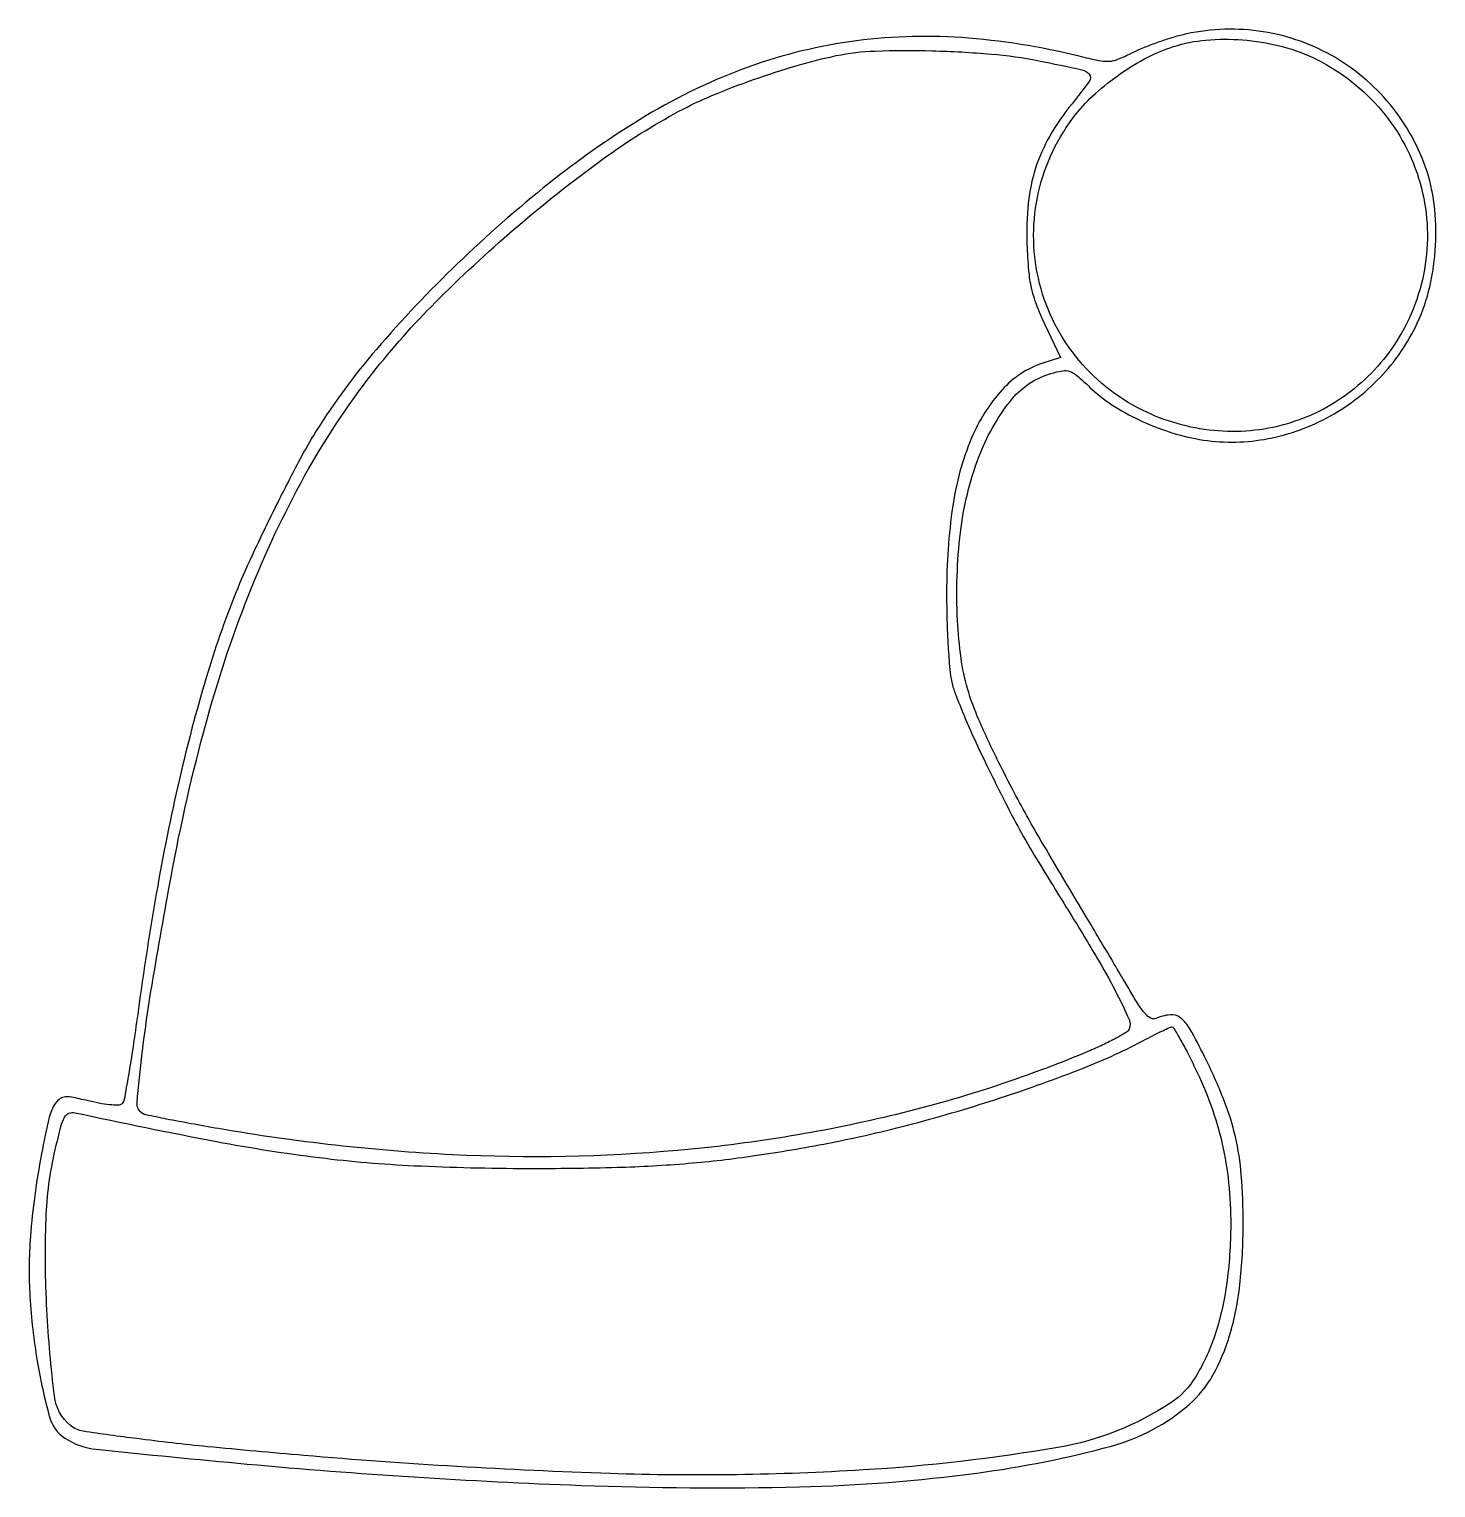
# Model space of a CAD drawing. Extents: x 24 to 306, y 17 to 309.
import ezdxf

# ---------------------------------------------------------------- set-up
doc = ezdxf.new("R2010")
doc.units = 0

msp = doc.modelspace()

# ---------------------------------------------------------------- linework, layer by layer
for points in [[(254.250674, 307.454857, 0.014295), (251.943108, 306.762163, 0.009569), (249.343766, 305.844581, 0.00964), (246.857276, 304.857881, 0.018677), (244.9177, 303.958014, -0.022784), (242.30909, 302.77368, -0.082622), (240.535372, 302.384945, -0.064066), (238.509502, 302.541397, -0.010173), (234.618446, 303.433507, 0.044134), (211.014287, 307.182474, 0.053175), (188.581852, 306.353197, 0.054103), (167.149228, 300.850802, 0.048329), (146.513632, 290.729836, 0.030274), (128.32426, 277.932798, 0.023166), (110.035282, 261.893582, 0.02353), (93.758322, 244.680916, 0.037357), (81.720663, 228.368238, 0.018877), (78.401924, 222.616084, 0.005626), (73.770949, 213.595681, 0.005861), (69.215916, 204.197933, 0.012641), (65.979519, 196.838848, 0.023844), (59.973948, 179.934738, 0.015731), (54.626446, 160.011571, 0.013993), (49.935878, 137.198338, 0.010063), (45.929062, 111.5, -0.003544), (44.990586, 104.918369, -0.005414), (44.074291, 99.224232, -0.002126), (43.217038, 94.365292, -0.132415), (42.846422, 93.582491, -0.207741), (42.217225, 93.274149, -0.028553), (40.723726, 93.290705, -0.026879), (38.764252, 93.530796, -0.014946), (36.407744, 94.022132, 0.008257), (33.06371, 94.766178, 0.062928), (31.459378, 94.889517, 0.134057), (30.421455, 94.550751, 0.089592), (29.511015, 93.684177, 0.10121), (28.210268, 90.845251, 0.00999), (26.652202, 83.460118, 0.013213), (25.286416, 75.077925, 0.015101), (24.435964, 67, 0.033318), (24.337489, 54.817122, 0.027545), (25.80946, 41.91616, 0.023649), (28.257373, 30.758625, 0.184119), (31.329376, 26.522396, 0.119491), (37.629171, 24.284272, 0.003042), (67.889246, 21.32684, 0.006872), (101.248101, 18.733088, 0.006807), (134.771893, 17.047471, 0.0149), (178.572004, 16.748419, 0.027357), (214.128619, 19.515672, 0.03292), (241.104211, 24.932957, 0.114631), (256.662806, 33.27709, 0.084904), (261.380418, 39.100687, 0.05537), (264.763638, 47.084241, 0.045441), (266.809131, 57.20693, 0.027019), (267.480278, 69.5, 0.019555), (267.105284, 79.213103, 0.037479), (265.920205, 86.917823, 0.037912), (263.609227, 94.3015, 0.020509), (259.723391, 103, 0.013136), (256.796028, 108.522631, 0.098838), (254.876103, 110.753085, 0.1921), (252.834271, 111.347893, 0.077658), (249.974028, 110.61416, -0.211545), (249.087748, 110.623755, -0.089657), (248.090054, 111.316033, -0.0494), (246.896005, 112.772733, -0.014478), (245.359611, 115.228979, 0.000949), (243.756387, 117.953316, 0.000296), (241.340083, 122.036012, 0.000296), (238.635526, 126.593439, 0.000327), (236.013076, 131, -0.00089), (228.544406, 143.582036, -0.004702), (224.526123, 150.527202, -0.007597), (221.578747, 155.923372, -0.005553), (218.464298, 162, -0.012583), (214.518688, 170.438961, -0.03255), (212.233907, 176.75481, -0.036851), (210.946884, 182.84204, -0.020559), (210.238585, 190.388718, -0.042509), (210.811575, 208.014231, -0.060975), (214.511255, 223.18069, -0.075796), (220.756573, 234.284019, -0.155236), (228.919006, 239.857587, -0.03001), (231.292639, 240.4161, -0.127898), (232.732119, 240.295883, -0.093792), (234.157379, 239.470779, -0.012157), (236.776027, 237.098279, 0.045905), (241.183012, 233.616221, 0.03328), (246.64357, 230.558879, 0.032404), (252.65027, 228.166073, 0.03618), (258.700193, 226.672885, 0.085183), (271.683098, 226.676903, 0.080019), (284.230437, 230.97417, 0.079376), (294.877223, 239.035743, 0.081774), (302.353784, 249.938252, 0.053565), (304.865359, 257.249417, 0.042706), (306.017238, 265.512535, 0.042878), (305.74698, 273.810994, 0.055453), (304.018216, 281.226015, 0.09333), (296.288721, 294.541001, 0.093691), (284.254958, 304.11152, 0.093793), (269.569735, 308.621969, 0.093772)], [(226.5, 302.547344, -0.003673), (235.161484, 300.758681, -0.17714), (236.638983, 299.828996, -0.33465), (236.656542, 298.440845, -0.011767), (233.173302, 293.922545, 0.038808), (228.725716, 287.459206, 0.053778), (225.874488, 281.034596, 0.052427), (224.413262, 274.0235, 0.034559), (224.152594, 265.784185, 0.011367), (224.468816, 260.537412, 0.033488), (225.008314, 256.964879, 0.038032), (225.977109, 253.75192, 0.018378), (227.673342, 249.802157), (230.846107, 243.104315), (227.337283, 241.946299, 0.130816), (219.153278, 236.596903, 0.083715), (213.040002, 226.946503, 0.064051), (209.260517, 213.274303, 0.035627), (208.039799, 196, 0.006844), (208.118723, 190.504525, 0.007404), (208.348087, 185.155691, 0.007032), (208.676907, 180.579159, 0.03519), (209.076522, 178.04065, 0.03557), (209.828774, 175.587989, 0.007171), (211.534768, 171.354293, 0.007537), (213.668714, 166.477453, 0.006984), (216.001965, 161.54065, 0.003353), (220.155473, 153.203083, 0.011039), (223.052898, 147.783553, 0.008767), (226.503914, 141.901359, 0.001535), (233.229107, 130.961226, -0.005873), (238.618533, 122.021093, -0.014992), (242.25075, 115.384573, -0.013782), (244.6011, 110.433687, -0.198049), (244.648112, 108.525379, -0.166215), (244.10735, 107.877898, -0.011343), (242.003286, 106.665168, -0.015237), (239.365027, 105.325985, -0.010798), (236.329969, 103.979185, -0.040603), (196.763814, 91.091621, -0.036342), (154.135269, 84.165394, -0.034721), (109.044948, 83.308329, -0.0303), (62.133526, 88.536558, -0.002477), (56.563871, 89.530101, -0.003748), (51.727668, 90.455083, -0.001477), (47.590472, 91.291277, -0.088024), (46.883526, 91.571985, -0.282524), (45.81145, 93.700791, -0.00902), (46.838892, 103.718341, -0.011756), (48.882882, 117.83863, -0.003632), (52.614193, 139, -0.021295), (59.706414, 170.075736, -0.02921), (68.8711, 197.241894, -0.032322), (80.184341, 220.758601, -0.040292), (93.740263, 240.849952, -0.028753), (106.457639, 255.015381, -0.019287), (122.487232, 269.744762, -0.019423), (139.310645, 282.957005, -0.033348), (154.40913, 292.427852, -0.024725), (161.020486, 295.573692, -0.013744), (169.353657, 298.778956, -0.013611), (178.079432, 301.598028, -0.019665), (185.940961, 303.571478, -0.043607), (193.673868, 304.499668, -0.014387), (205.129031, 304.540076, -0.014787), (217.008558, 303.888224, -0.027985)], [(281.286142, 303.246872, -0.102501), (294.581796, 293.306793, -0.105919), (302.644238, 279.010075, -0.106588), (304.113334, 262.740679, -0.105014), (298.767997, 247.215157, -0.093221), (289.057889, 236.293633, -0.095189), (276.110823, 229.744066, -0.094464), (261.573548, 228.429841, -0.090226), (247.31532, 232.501688, -0.111412), (233.860813, 243.382894, -0.112323), (226.431266, 258.95643, -0.112273), (226.469036, 276.217134, -0.111229), (233.959847, 291.829987, -0.042551), (237.877996, 296.002712, -0.031423), (242.849646, 299.933254, -0.031456), (248.266779, 303.204516, -0.043037), (253.525068, 305.392754, -0.055515), (260.022761, 306.692415, -0.040934), (267.365755, 306.726757, -0.040439), (274.727513, 305.553986, -0.04976)], [(257.8119, 100.75, -0.026822), (261.03674, 93.123336, -0.030564), (263.267615, 85.517209, -0.030425), (264.561824, 77.66532, -0.026131), (264.982636, 69.302595, -0.033631), (264.153179, 57.337063, -0.046984), (261.706114, 46.902194, -0.055425), (257.906543, 38.72518, -0.110566), (252.985872, 33.609349, -0.104142), (230.348306, 24.644481, -0.027196), (191.299333, 20.127855, -0.023358), (140.666528, 19.415482, -0.013101), (79.215592, 23.035376, -0.003122), (59.93999, 24.799839, -0.007568), (45.736938, 26.406827, -0.005021), (35.023788, 27.892979, -0.137059), (32.445286, 29.045408, -0.191692), (29.255127, 34.89493, -0.016428), (27.733025, 52.218228, -0.022615), (27.558897, 70.425824, -0.048416), (29.412673, 84.343415, -0.006314), (30.548997, 88.950872, -0.059509), (31.290688, 90.844527, -0.174757), (32.152792, 91.620072, -0.151078), (33.371164, 91.72595, 0.006323), (61.73584, 85.959678, 0.016345), (82.366287, 82.731358, 0.018869), (101.377057, 81.115306, 0.011366), (124, 80.564615, 0.007184), (141.995967, 80.794288, 0.014173), (156.269152, 81.586866, 0.015589), (169.554922, 83.121386, 0.011053), (184.349769, 85.634731, 0.017277), (201.239958, 89.499217, 0.014171), (218.991064, 94.754241, 0.014553), (235.397489, 100.655118, 0.028541), (248, 106.456765, -0.004292), (249.770817, 107.378483, -0.006033), (251.367491, 108.168095, -0.003702), (252.719935, 108.804462, -0.07899), (253.144651, 108.924175, -0.29632), (253.505903, 108.745611, -0.004192), (254.781574, 106.554289, -0.010035), (256.223347, 103.907191, -0.00625)]]:
    msp.add_lwpolyline(points, format="xyb", close=True)

doc.saveas('drawing.dxf')
